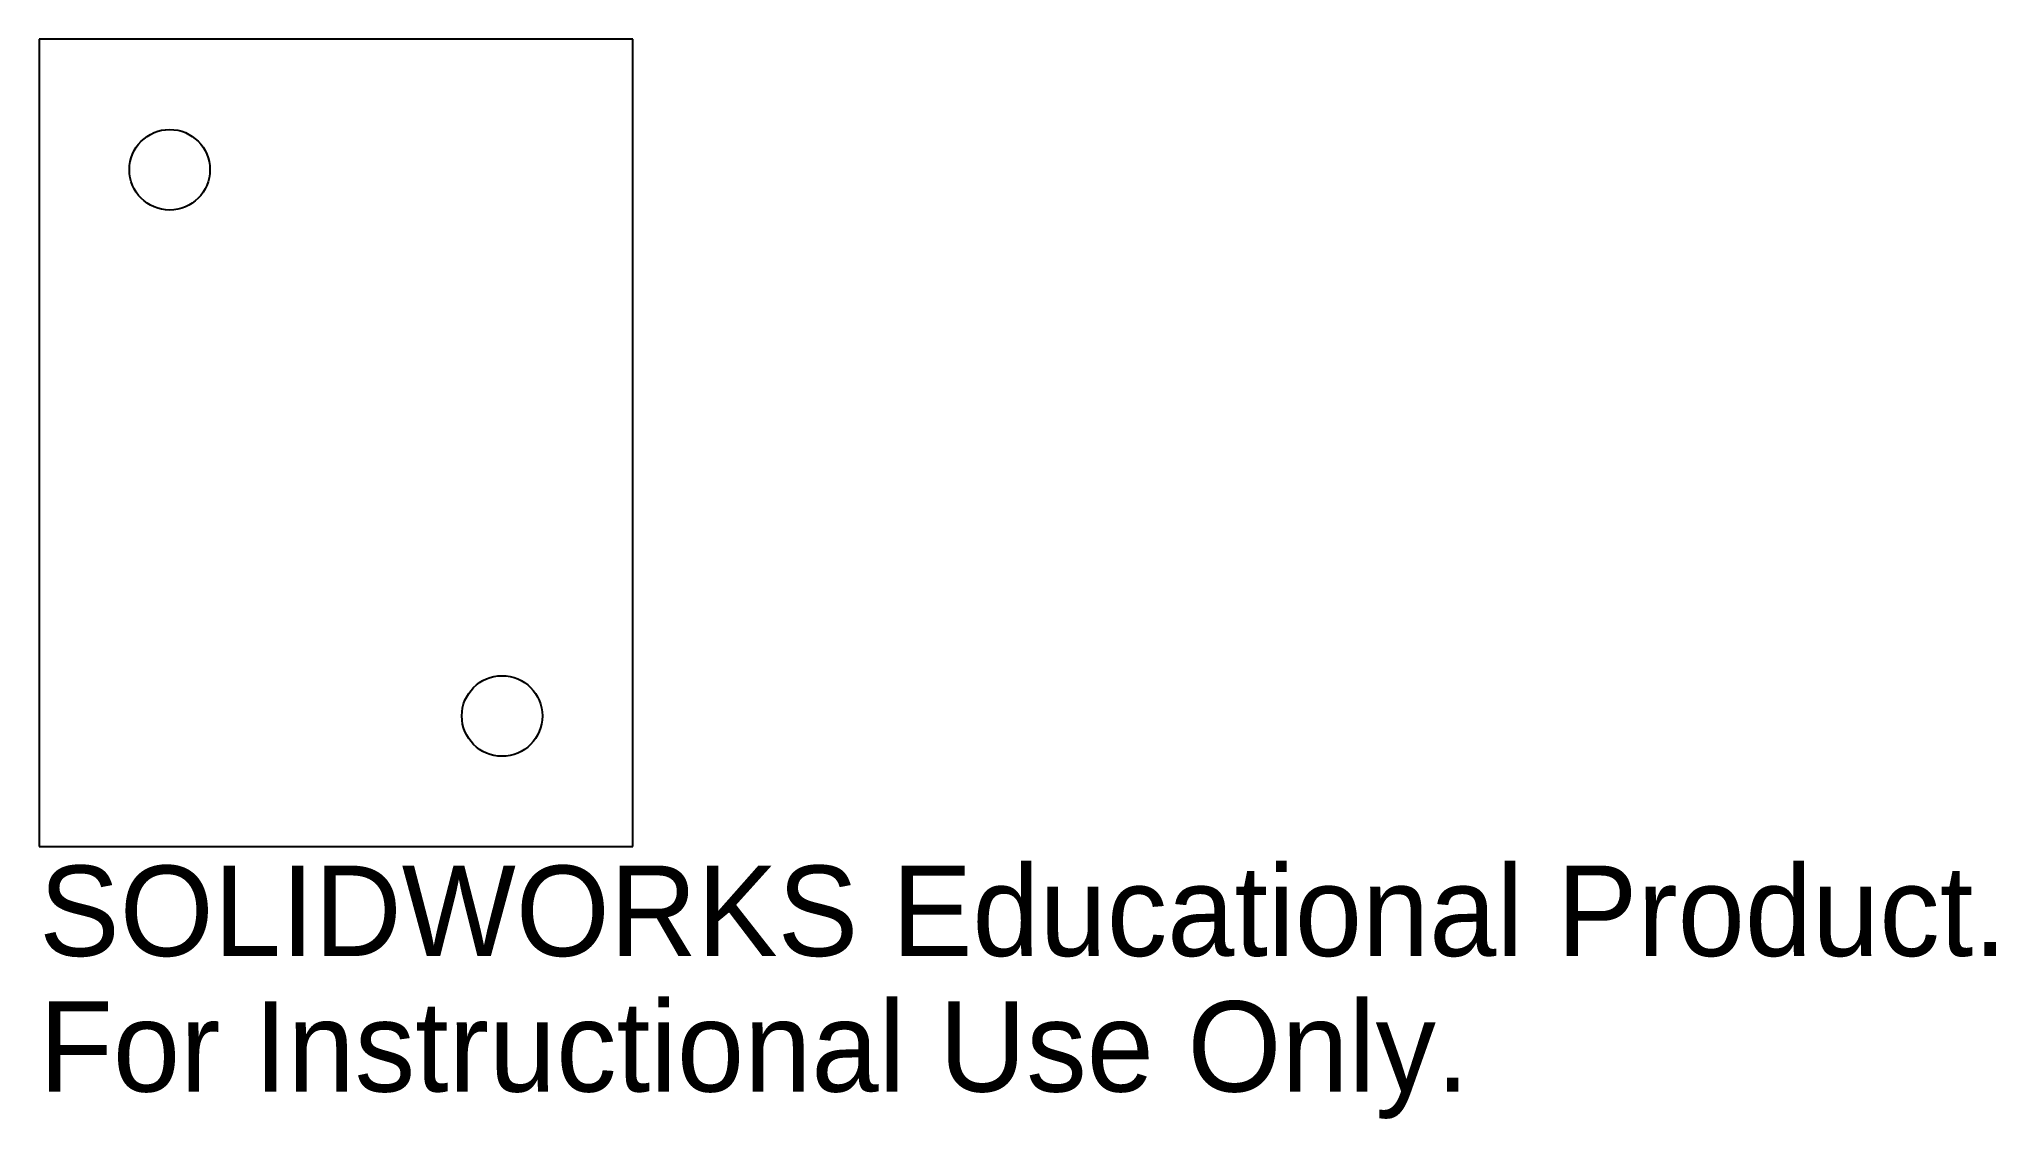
# Model space of a CAD drawing. Header units: inches. Extents: x -122.09 to -117.97, y 41.81 to 44.09.
import ezdxf

# ---------------------------------------------------------------- set-up
doc = ezdxf.new("R2010")
doc.units = ezdxf.units.IN
doc.header["$MEASUREMENT"] = 0
doc.styles.add('SLDTEXTSTYLE0', font='Arail.ttf')

msp = doc.modelspace()

# ---------------------------------------------------------------- linework, layer by layer
at = {"color": 1, "linetype": 'Continuous', "lineweight": 25}
for p, q in [((-122.0929, 44.0874), (-122.0929, 42.3874)), ((-120.8429, 44.0874), (-122.0929, 44.0874)), ((-120.8429, 42.3874), (-120.8429, 44.0874)), ((-122.0929, 42.3874), (-120.8429, 42.3874))]:
    msp.add_line(p, q, dxfattribs=at)
for centre in [(-121.8179, 43.8124), (-121.1179, 42.6624)]:
    msp.add_circle(centre, 0.0848, dxfattribs=at)

# ---------------------------------------------------------------- texts
at = {"color": 7, "linetype": 'Continuous', "char_height": 0.1903, "attachment_point": 1, "style": 'SLDTEXTSTYLE0'}
for s, insert in [('SOLIDWORKS Educational Product.', (-122.0929, 42.3473)), ('For Instructional Use Only.', (-122.0929, 42.0618))]:
    msp.add_mtext(s, dxfattribs=dict(at, insert=insert))

doc.saveas('drawing.dxf')
